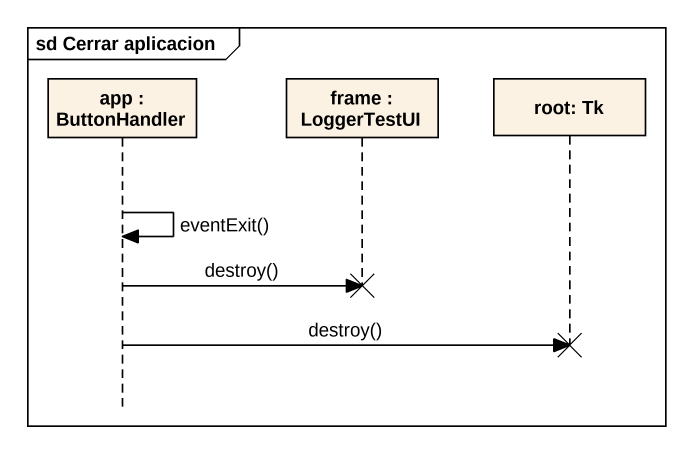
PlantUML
@startuml
mainframe sd Cerrar aplicacion
hide footbox
participant "app : ButtonHandler" as app
participant "frame : LoggerTestUI" as frame_
participant "root: Tk" as root_Tk

app -> app : eventExit()
app -> frame_ !! : destroy()
app -> root_Tk !! : destroy()
@enduml
